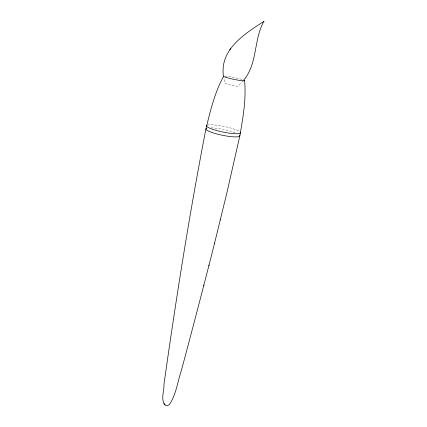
<?xml version="1.0" encoding="UTF-8"?>
<svg xmlns="http://www.w3.org/2000/svg" width="427" height="427" viewBox="0 0 427 427"><rect width="100%" height="100%" fill="white"/><g stroke="black" fill="none" stroke-linecap="round" stroke-linejoin="round"><path stroke-width="0.32" stroke-dasharray="2.13 1.6" d="M243.075 80.863L238.143 86.158L235.699 86.094L229.998 84.994L225.355 83.516L223.807 78.504M207.287 125.138A17.347 2.856 11.7 0 1 223.652 126.365A17.347 2.856 11.7 0 1 239.883 131.751M211.221 127.854A17.32 2.936 11.7 0 1 236.227 133.208M225.029 76.123A10.718 0.923 11.7 0 1 243.059 79.828"/><path stroke-width="0.64" d="M244.02 79.79C257.7 63.207 253.665 39.22 263.849 21.425C244.692 33.754 219.238 49.756 223.524 76.572M214.429 243.742L226.721 193.522L239.873 135.738C243.011 117.606 246.31 99.069 244.591 80.607M243.694 80.068A10.718 0.923 11.7 0 1 236.254 79.833A10.718 0.923 11.7 0 1 223.609 76.3C214.669 92.59 210.303 110.94 205.953 128.863C189.444 213.623 176.047 298.964 163.936 384.449C164.475 390.785 160.034 400.28 165.596 405.394C167 406.082 168.622 405.239 169.61 404.22C176.164 394.383 177.504 382.037 181.219 371.02C188.873 342.641 196.303 314.197 203.706 285.754L203.866 285.119M208.872 265.669L214.589 243.128M220.348 219.894L220.497 219.313M203.706 285.754L209.033 265.039M230.553 48.731L229.817 49.874M263.689 21.361L264.057 21.724M163.872 403.584L164.939 404.935M239.686 135.311A17.32 2.936 11.7 0 1 221.698 135.124A17.32 2.936 11.7 0 1 206.673 128.239M240.358 132.215A17.347 2.856 11.7 0 1 223.465 132.156A17.347 2.856 11.7 0 1 206.785 125.405"/></g></svg>
